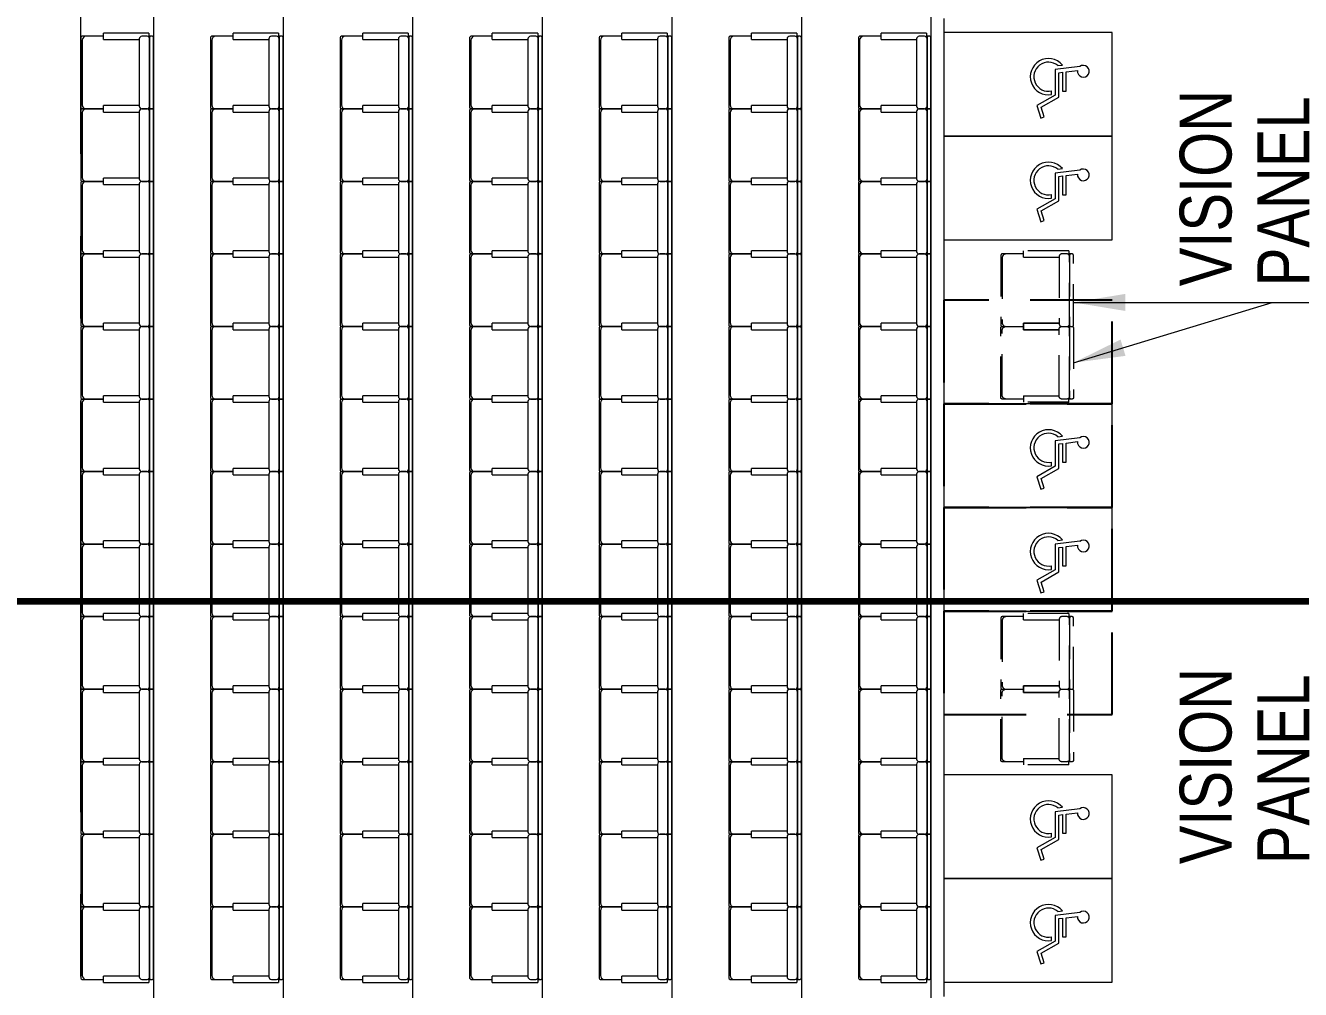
# Model space of a CAD drawing. Header units: millimetres. Extents: x 833576263 to 1668046980, y 817519639 to 1636103653.
# Drawn here: x 834014462 to 834024303, y 818066930 to 818074372 of the extents above; entities that cross this region are included whole.
import ezdxf

# ---------------------------------------------------------------- set-up
doc = ezdxf.new("R2010")
doc.units = ezdxf.units.MM
doc.header["$LTSCALE"] = 100
doc.header["$MEASUREMENT"] = 0
for name, pattern in [('R_LINE_SEC$0$CENTER', [50.8, 31.75, -6.35, 6.35, -6.35]), ('R_P_Grid$0$CENTER', [50.8, 31.75, -6.35, 6.35, -6.35]), ('R_P_LG$0$HIDDEN', [9.525, 6.35, -3.175]), ('R_P_LG$0$HIDDEN2', [4.7625, 3.175, -1.5875])]:
    doc.linetypes.add(name, pattern=pattern)
doc.layers.get('Defpoints').update_dxf_attribs({"color": 170})
doc.layers.add('R_LINE_SEC$0$M-REFE', color=3, linetype='Continuous')
doc.layers.add('X-REF', color=7, linetype='Continuous')
for name, color, linetype, lineweight in [('R_P_Grid$0$RDA0251', 1, 'R_P_Grid$0$CENTER', 18), ('R_P_LG$0$A-GENM', 13, 'Continuous', 18), ('R_P_LG$0$RDA04011', 4, 'Continuous', 25), ('R_P_LG$0$RDA04031', 3, 'Continuous', 25), ('R_P_LG$0$RDA0624', 7, 'Continuous', 13), ('R_P_LG$0$RDA2301', 7, 'Continuous', 18), ('R_P_LG$0$RDA3151', 1, 'Continuous', 18), ('R_P_LG$0$RDA7202', 1, 'Continuous', 13)]:
    doc.layers.add(name, color=color, linetype=linetype, lineweight=lineweight)
doc.styles.add('R_P_LG$0$Arial', font='arial.ttf', dxfattribs={"width": 0.8})
doc.styles.add('R_P_LG$0$romans', font='arial.ttf', dxfattribs={"width": 0.8})
doc.dimstyles.new('R_P_LG$0$M_200LA', dxfattribs={"dimscale": 200, "dimtxt": 2.5, "dimasz": 2, "dimexe": 0.8, "dimexo": 0, "dimgap": 0.75, "dimtad": 1, "dimdec": 0, "dimrnd": 1, "dimzin": 12, "dimdsep": 46, "dimtxsty": 'R_P_LG$0$romans', "dimcen": 2, "dimdle": 1, "dimclrd": 7, "dimclre": 7, "dimclrt": 4, "dimaunit": 1, "dimadec": 3, "dimazin": 0, "dimtfac": 1, "dimtdec": 0, "dimtix": 1, "dimtmove": 2, "dimatfit": 3, "dimfxl": 1, "dimtolj": 1, "dimlwd": 18, "dimlwe": 18, "dimarcsym": 0})

# ---------------------------------------------------------------- blocks, each defined once
blk = doc.blocks.new('R_P_Grid')
at = {"layer": 'R_P_Grid$0$RDA0251'}
blk.add_line((834014890, 818027660), (834014890, 818124763.4), dxfattribs=at)
blk = doc.blocks.new('R_P_LG$0$P46A_FUNI_Lecture_seat - P46A_FUNI_Lecture_seat-V47-LG_F _5_000 Mpd_')
at = {"layer": 'R_P_LG$0$RDA7202'}
for p, q in [((-280, 270), (-280, 240)), ((-280, 240), (-280, 105)), ((270, 280), (-270, 280)), ((250, 270), (-250, 270)), ((280, 240), (280, 270)), ((280, 105), (280, 240)), ((-305, 105), (-305, -170)), ((-305, 105), (-295, 105)), ((-295, 105), (-265, 105)), ((-265, 105), (-255, 105)), ((-255, -170), (-255, 105)), ((255, 105), (255, -170)), ((255, 105), (265, 105)), ((265, 105), (295, 105)), ((295, 105), (305, 105)), ((305, -170), (305, 105)), ((-280, -190), (-280, -230)), ((260, -170), (-260, -170)), ((280, -230), (280, -190)), ((-273, -245), (-287, -245)), ((-280, -245), (-280, -260)), ((-280, -260), (-280, -270)), ((270, -250), (-270, -250)), ((-270, -280), (270, -280)), ((-260, -250), (260, -250)), ((287, -245), (273, -245)), ((280, -260), (280, -245)), ((280, -270), (280, -260))]:
    blk.add_line(p, q, dxfattribs=at)
for centre, radius, start, end in [((-270, 270), 10, 90, 180), ((270, 270), 10, 0, 90), ((-270, -260), 10, 90, 180), ((-270, -270), 10, 180, 270), ((-270, -270), 10, 180, 269.99999), ((-250, -240), 30, 189.65926, 206.76557), ((270, -260), 10, 0, 90), ((270, -270), 10, 270, 0), ((270, -270), 10, 285, 0)]:
    blk.add_arc(centre, radius, start, end, dxfattribs=at)
for centre, major_axis, start_param, end_param in [((-250, 240), (0, 30), 0, 1.570796), ((250, 240), (0, 30), 4.712389, 6.283185), ((-260, -190), (0, 20), 0, 1.570796), ((260, -190), (0, 20), 4.712389, 6.283185), ((-260, -230), (0, 20), 1.570796, 3.141593), ((260, -230), (0, 20), 3.141593, 4.712389), ((250, -240), (6.6, 29.3), 4.490018, 4.766174)]:
    blk.add_ellipse(centre, major_axis=major_axis, ratio=1, start_param=start_param, end_param=end_param, dxfattribs=at)
blk = doc.blocks.new('R_P_LG$0$P46A_FUNI_Lecture_seat - P46A_FUNI_Lecture_seat-V48-LG_F _5_000 Mpd_')
at = {"layer": 'R_P_LG$0$RDA7202'}
for p, q in [((-280, 270), (-280, 240)), ((-280, 240), (-280, 105)), ((270, 280), (-270, 280)), ((250, 270), (-250, 270)), ((280, 240), (280, 270)), ((280, 105), (280, 240)), ((-305, 105), (-305, -170)), ((-305, 105), (-295, 105)), ((-295, 105), (-265, 105)), ((-265, 105), (-255, 105)), ((-255, -170), (-255, 105)), ((255, 105), (255, -170)), ((255, 105), (265, 105)), ((265, 105), (295, 105)), ((295, 105), (305, 105)), ((305, -170), (305, 105)), ((-280, -190), (-280, -230)), ((260, -170), (-260, -170)), ((280, -230), (280, -190)), ((-273, -245), (-287, -245)), ((-280, -245), (-280, -260)), ((-280, -260), (-280, -270)), ((270, -250), (-270, -250)), ((-270, -280), (270, -280)), ((-260, -250), (260, -250)), ((287, -245), (273, -245)), ((280, -260), (280, -245)), ((280, -270), (280, -260))]:
    blk.add_line(p, q, dxfattribs=at)
for centre, radius, start, end in [((-270, 270), 10, 90, 180), ((270, 270), 10, 0, 90), ((-270, -260), 10, 90, 180), ((-270, -270), 10, 180, 270), ((-270, -270), 10, 180, 270), ((-250, -240), 30, 189.65926, 206.76557), ((270, -260), 10, 0, 90), ((270, -270), 10, 270, 0), ((270, -270), 10, 285, 0)]:
    blk.add_arc(centre, radius, start, end, dxfattribs=at)
for centre, major_axis, start_param, end_param in [((-250, 240), (0, 30), 0, 1.570796), ((250, 240), (0, 30), 4.712389, 6.283185), ((-260, -190), (0, 20), 0, 1.570796), ((260, -190), (0, 20), 4.712389, 6.283185), ((-260, -230), (0, 20), 1.570796, 3.141593), ((260, -230), (0, 20), 3.141593, 4.712389), ((250, -240), (6.6, 29.3), 4.490018, 4.766174)]:
    blk.add_ellipse(centre, major_axis=major_axis, ratio=1, start_param=start_param, end_param=end_param, dxfattribs=at)
blk = doc.blocks.new('R_P_LG$0$P46A_FUNI_Lecture_seat - P46A_FUNI_Lecture_seat-V72-LG_F _5_000 Mpd_')
at = {"layer": 'R_P_LG$0$RDA7202'}
for p, q in [((-280, 270), (-280, 240)), ((-280, 240), (-280, 105)), ((270, 280), (-270, 280)), ((250, 270), (-250, 270)), ((280, 240), (280, 270)), ((280, 105), (280, 240)), ((-305, 105), (-305, -245)), ((-305, 105), (-295, 105)), ((-295, 105), (-265, 105)), ((-265, 105), (-255, 105)), ((-255, -170), (-255, 105)), ((255, 105), (255, -170)), ((255, 105), (265, 105)), ((265, 105), (295, 105)), ((295, 105), (305, 105)), ((305, -170), (305, 105)), ((-280, -190), (-280, -230)), ((260, -170), (-260, -170)), ((280, -230), (280, -190)), ((-295, -245), (-305, -245)), ((-273, -245), (-295, -245)), ((-280, -245), (-280, -260)), ((-280, -260), (-280, -270)), ((270, -250), (-270, -250)), ((-270, -280), (270, -280)), ((-260, -250), (260, -250)), ((287, -245), (273, -245)), ((280, -260), (280, -245)), ((280, -270), (280, -260))]:
    blk.add_line(p, q, dxfattribs=at)
for centre, radius, start, end in [((-270, 270), 10, 90, 180), ((270, 270), 10, 0, 90), ((-270, -260), 10, 90, 180), ((-270, -270), 10, 180, 270), ((-270, -270), 10, 180, 269.99999), ((-250, -240), 30, 189.65926, 206.76557), ((270, -260), 10, 0, 90), ((270, -270), 10, 270, 0), ((270, -270), 10, 285, 0)]:
    blk.add_arc(centre, radius, start, end, dxfattribs=at)
for centre, major_axis, start_param, end_param in [((-250, 240), (0, 30), 0, 1.570796), ((250, 240), (0, 30), 4.712389, 6.283185), ((-260, -190), (0, 20), 0, 1.570796), ((260, -190), (0, 20), 4.712389, 6.283185), ((-260, -230), (0, 20), 1.570796, 3.141593), ((260, -230), (0, 20), 3.141593, 4.712389), ((250, -240), (6.6, 29.3), 4.490018, 4.766174)]:
    blk.add_ellipse(centre, major_axis=major_axis, ratio=1, start_param=start_param, end_param=end_param, dxfattribs=at)
blk = doc.blocks.new('R_P_LG$0$P46A_FUNI_Lecture_seat - P46A_FUNI_Lecture_seat-V53-LG_F _5_000 Mpd_')
at = {"layer": 'R_P_LG$0$RDA7202'}
for p, q in [((-280, 270), (-280, 240)), ((-280, 240), (-280, 105)), ((270, 280), (-270, 280)), ((250, 270), (-250, 270)), ((280, 240), (280, 270)), ((280, 105), (280, 240)), ((-305, 105), (-305, -245)), ((-305, 105), (-295, 105)), ((-295, 105), (-265, 105)), ((-265, 105), (-255, 105)), ((-255, -170), (-255, 105)), ((255, 105), (255, -170)), ((255, 105), (265, 105)), ((265, 105), (295, 105)), ((295, 105), (305, 105)), ((305, -170), (305, 105)), ((-280, -190), (-280, -230)), ((260, -170), (-260, -170)), ((280, -230), (280, -190)), ((-295, -245), (-305, -245)), ((-273, -245), (-295, -245)), ((-280, -245), (-280, -260)), ((-280, -260), (-280, -270)), ((270, -250), (-270, -250)), ((-270, -280), (270, -280)), ((-260, -250), (260, -250)), ((287, -245), (273, -245)), ((280, -260), (280, -245)), ((280, -270), (280, -260))]:
    blk.add_line(p, q, dxfattribs=at)
for centre, radius, start, end in [((-270, 270), 10, 90, 180), ((270, 270), 10, 0, 90), ((-270, -260), 10, 90, 180), ((-270, -270), 10, 180, 270), ((-270, -270), 10, 180, 270), ((-250, -240), 30, 189.65926, 206.76557), ((270, -260), 10, 0, 90), ((270, -270), 10, 270, 0), ((270, -270), 10, 285, 0)]:
    blk.add_arc(centre, radius, start, end, dxfattribs=at)
for centre, major_axis, start_param, end_param in [((-250, 240), (0, 30), 0, 1.570796), ((250, 240), (0, 30), 4.712389, 6.283185), ((-260, -190), (0, 20), 0, 1.570796), ((260, -190), (0, 20), 4.712389, 6.283185), ((-260, -230), (0, 20), 1.570796, 3.141593), ((260, -230), (0, 20), 3.141593, 4.712389), ((250, -240), (6.6, 29.3), 4.490018, 4.766174)]:
    blk.add_ellipse(centre, major_axis=major_axis, ratio=1, start_param=start_param, end_param=end_param, dxfattribs=at)
blk = doc.blocks.new('R_P_LG$0$P46A_FUNI_Lecture_seat - P46A_FUNI_Lecture_seat-V74-LG_F _5_000 Mpd_')
at = {"layer": 'R_P_LG$0$RDA7202'}
for p, q in [((-280, 270), (-280, 240)), ((-280, 240), (-280, 105)), ((270, 280), (-270, 280)), ((250, 270), (-250, 270)), ((280, 240), (280, 270)), ((280, 105), (280, 240)), ((-305, 105), (-305, -170)), ((-305, 105), (-295, 105)), ((-295, 105), (-265, 105)), ((-265, 105), (-255, 105)), ((-255, -170), (-255, 105)), ((255, 105), (255, -170)), ((255, 105), (265, 105)), ((265, 105), (295, 105)), ((295, 105), (305, 105)), ((305, -245), (305, 105)), ((-280, -190), (-280, -230)), ((260, -170), (-260, -170)), ((280, -230), (280, -190)), ((-273, -245), (-287, -245)), ((-280, -245), (-280, -260)), ((-280, -260), (-280, -270)), ((270, -250), (-270, -250)), ((-270, -280), (270, -280)), ((-260, -250), (260, -250)), ((295, -245), (273, -245)), ((280, -260), (280, -245)), ((280, -270), (280, -260)), ((305, -245), (295, -245))]:
    blk.add_line(p, q, dxfattribs=at)
for centre, radius, start, end in [((-270, 270), 10, 90, 180), ((270, 270), 10, 0, 90), ((-270, -260), 10, 90, 180), ((-270, -270), 10, 180, 270), ((-270, -270), 10, 180, 269.99999), ((-250, -240), 30, 189.65926, 206.76557), ((270, -260), 10, 0, 90), ((270, -270), 10, 270, 0), ((270, -270), 10, 285, 0)]:
    blk.add_arc(centre, radius, start, end, dxfattribs=at)
for centre, major_axis, start_param, end_param in [((-250, 240), (0, 30), 0, 1.570796), ((250, 240), (0, 30), 4.712389, 6.283185), ((-260, -190), (0, 20), 0, 1.570796), ((260, -190), (0, 20), 4.712389, 6.283185), ((-260, -230), (0, 20), 1.570796, 3.141593), ((260, -230), (0, 20), 3.141593, 4.712389), ((250, -240), (6.6, 29.3), 4.490018, 4.766174)]:
    blk.add_ellipse(centre, major_axis=major_axis, ratio=1, start_param=start_param, end_param=end_param, dxfattribs=at)
blk = doc.blocks.new('R_P_LG$0$P46A_FUNI_Lecture_seat - P46A_FUNI_Lecture_seat-V49-LG_F _5_000 Mpd_')
at = {"layer": 'R_P_LG$0$RDA7202'}
for p, q in [((-280, 270), (-280, 240)), ((-280, 240), (-280, 105)), ((270, 280), (-270, 280)), ((250, 270), (-250, 270)), ((280, 240), (280, 270)), ((280, 105), (280, 240)), ((-305, 105), (-305, -170)), ((-305, 105), (-295, 105)), ((-295, 105), (-265, 105)), ((-265, 105), (-255, 105)), ((-255, -170), (-255, 105)), ((255, 105), (255, -170)), ((255, 105), (265, 105)), ((265, 105), (295, 105)), ((295, 105), (305, 105)), ((305, -245), (305, 105)), ((-280, -190), (-280, -230)), ((260, -170), (-260, -170)), ((280, -230), (280, -190)), ((-273, -245), (-287, -245)), ((-280, -245), (-280, -260)), ((-280, -260), (-280, -270)), ((270, -250), (-270, -250)), ((-270, -280), (270, -280)), ((-260, -250), (260, -250)), ((295, -245), (273, -245)), ((280, -260), (280, -245)), ((280, -270), (280, -260)), ((305, -245), (295, -245))]:
    blk.add_line(p, q, dxfattribs=at)
for centre, radius, start, end in [((-270, 270), 10, 90, 180), ((270, 270), 10, 0, 90), ((-270, -260), 10, 90, 180), ((-270, -270), 10, 180, 270), ((-270, -270), 10, 180, 270), ((-250, -240), 30, 189.65926, 206.76557), ((270, -260), 10, 0, 90), ((270, -270), 10, 270, 0), ((270, -270), 10, 285, 0)]:
    blk.add_arc(centre, radius, start, end, dxfattribs=at)
for centre, major_axis, start_param, end_param in [((-250, 240), (0, 30), 0, 1.570796), ((250, 240), (0, 30), 4.712389, 6.283185), ((-260, -190), (0, 20), 0, 1.570796), ((260, -190), (0, 20), 4.712389, 6.283185), ((-260, -230), (0, 20), 1.570796, 3.141593), ((260, -230), (0, 20), 3.141593, 4.712389), ((250, -240), (6.6, 29.3), 4.490018, 4.766174)]:
    blk.add_ellipse(centre, major_axis=major_axis, ratio=1, start_param=start_param, end_param=end_param, dxfattribs=at)
blk = doc.blocks.new('R_P_LG$0$P46A_BFA_Lecture_Sitting_Space - RDA_Parking_Disable_Lecture_Space-V54-LG_F _5_000 Mpd_')
at = {"layer": 'R_P_LG$0$RDA7202'}
for p, q in [((-138, 399.2), (-115, 209.3)), ((-97, 293.1), (-107.7, 381.8)), ((-145.6, 229.7), (-149.8, 264.8)), ((-115, 209.3), (82.5, 209.3)), ((51.1, 293.1), (-97, 293.1)), ((-90.2, 237.2), (-93.6, 265.2)), ((-93.6, 265.2), (51.1, 265.2)), ((98.8, 237.2), (-90.2, 237.2)), ((51.1, 265.2), (51.1, 293.1)), ((82.5, 209.3), (163.1, 67.6)), ((176.3, 100.9), (98.8, 237.2)), ((78.8, 181.4), (50.4, 181.4)), ((251.1, 123.9), (176.3, 100.9)), ((259.4, 97.2), (251.1, 123.9)), ((163.1, 67.6), (259.4, 97.2))]:
    blk.add_line(p, q, dxfattribs=at)
blk.add_lwpolyline([(400, -650), (400, 650), (-400, 650), (-400, -650)], close=True, dxfattribs=at)
for radius, start, end in [(140.4, 130.01633, 9.88479), (112.5, 139.89829, 12.37383)]:
    blk.add_arc((-59.5, 157.3), radius, start, end, dxfattribs=at)
blk.add_ellipse((-102, 426.6), major_axis=(-29.9, 33.9), ratio=1, start_param=2.293146, end_param=7.784512, dxfattribs=at)
blk = doc.blocks.new('R_P_LG$0$Lecture_sea_Removable')
at = {"layer": 'R_P_LG$0$RDA7202', "color": 6, "linetype": 'R_P_LG$0$HIDDEN2'}
for p, q in [((-280, 270), (-280, 240)), ((-280, 240), (-280, 105)), ((270, 280), (-270, 280)), ((250, 270), (-250, 270)), ((280, 240), (280, 270)), ((280, 105), (280, 240)), ((-305, 105), (-305, -170)), ((-305, 105), (-295, 105)), ((-295, 105), (-265, 105)), ((-265, 105), (-255, 105)), ((-255, -170), (-255, 105)), ((255, 105), (255, -170)), ((255, 105), (265, 105)), ((265, 105), (295, 105)), ((295, 105), (305, 105)), ((305, -245), (305, 105)), ((-280, -190), (-280, -230)), ((260, -170), (-260, -170)), ((280, -230), (280, -190)), ((-273, -245), (-287, -245)), ((-280, -245), (-280, -260)), ((-280, -260), (-280, -270)), ((270, -250), (-270, -250)), ((-270, -280), (270, -280)), ((-260, -250), (260, -250)), ((295, -245), (273, -245)), ((280, -260), (280, -245)), ((280, -270), (280, -260)), ((305, -245), (295, -245))]:
    blk.add_line(p, q, dxfattribs=at)
for centre, radius, start, end in [((-270, 270), 10, 90, 180), ((270, 270), 10, 0, 90), ((-270, -260), 10, 90, 180), ((-270, -270), 10, 180, 270), ((-270, -270), 10, 180, 270), ((-250, -240), 30, 189.65926, 206.76557), ((270, -260), 10, 0, 90), ((270, -270), 10, 270, 0), ((270, -270), 10, 285, 0)]:
    blk.add_arc(centre, radius, start, end, dxfattribs=at)
for centre, major_axis, start_param, end_param in [((-250, 240), (0, 30), 0, 1.570796), ((250, 240), (0, 30), 4.712389, 6.283185), ((-260, -190), (0, 20), 0, 1.570796), ((260, -190), (0, 20), 4.712389, 6.283185), ((-260, -230), (0, 20), 1.570796, 3.141593), ((260, -230), (0, 20), 3.141593, 4.712389), ((250, -240), (6.6, 29.3), 4.490018, 4.766174)]:
    blk.add_ellipse(centre, major_axis=major_axis, ratio=1, start_param=start_param, end_param=end_param, dxfattribs=at)
blk = doc.blocks.new('R_LINE_SEC')
at = {"layer": 'R_LINE_SEC$0$M-REFE', "linetype": 'R_LINE_SEC$0$CENTER', "const_width": 50}
blk.add_lwpolyline([(834132280.4, 818069926.7), (833981163.7, 818069926.7)], dxfattribs=at)
blk = doc.blocks.new('R_P_LG')
at = {"layer": 'R_P_LG$0$RDA0624', "lineweight": 18}
h = blk.add_hatch(dxfattribs=at)
h.set_pattern_fill('DOTS', color=4, scale=90, angle=45, style=0)
h.set_pattern_definition([(45, (0, 0), (-50.513940681, 151.541822043), [0, -142.875])])
edge = h.paths.add_edge_path()
edge.add_arc((834065390, 818020126.7), 13000, 75, 90)
edge.add_line((834065390, 818033126.7), (833989233.5977, 818033126.7))
edge.add_arc((833989233.5977, 818040126.7), 7000, 227.47847394, 269.99999999, ccw=False)
edge.add_line((833984502.5276, 818034967.5358), (833978583.9299, 818040395.0234))
edge.add_arc((833983315, 818045554.1877), 7000, 180, 227.47847394, ccw=False)
edge.add_line((833976315, 818045554.1877), (833976315, 818098726.7))
edge.add_arc((833983314.9761, 818098726.7099), 6999.9761, 115.841715, 180.00008101, ccw=False)
edge.add_line((833980263.7812, 818105026.7), (834002230.1033, 818105026.7))
edge.add_line((834002230.1033, 818105026.7), (834002230.4132, 818116699.7))
edge.add_line((834002230.4132, 818116699.7), (833958315, 818116699.7))
edge.add_line((833958315, 818116699.7), (833958315, 818110699.7))
edge.add_line((833958315, 818110699.7), (833963315, 818110699.7))
edge.add_arc((833963315, 818103699.7), 7000, 0, 90, ccw=False)
edge.add_line((833970315, 818103699.7), (833970315, 818045554.1877))
edge.add_arc((833983315, 818045554.1877), 13000, 180, 227.47847393)
edge.add_line((833974528.727, 818035972.8826), (833980447.3247, 818030545.395))
edge.add_arc((833989233.5977, 818040126.7), 13000, 227.47847393, 270)
edge.add_line((833989233.5977, 818027126.7), (834065245.1822, 818027126.7))
edge.add_arc((834065245.1822, 818019026.7), 8100, 75, 90, ccw=False)
edge.add_line((834067341.6165, 818026850.6992), (834090782.7579, 818020569.6643))
edge.add_arc((834094147.4055, 818033126.7), 13000, 255, 270)
edge.add_line((834094147.4055, 818020126.7), (834118759.2741, 818020126.7))
edge.add_arc((834118759.2741, 818033126.7), 13000, 270, 282.26165437)
edge.add_line((834121520.1679, 818020423.257), (834124956.9903, 818021170.1963))
edge.add_arc((834126677.2395, 818013254.9741), 8100, 20.44433993, 102.26165437, ccw=False)
edge.add_arc((834190761.1764, 818035930.696), 59878.7776, 183.670517332, 199.356395537, ccw=False)
edge.add_line((834131005.2286, 818032097.3284), (834127870.7181, 818029996.4247))
edge.add_line((834127870.7181, 818029996.4247), (834126362.9837, 818029715.8154))
edge.add_arc((834117071.8823, 818047426.7), 20000, 270, 297.68143099, ccw=False)
edge.add_line((834117071.8823, 818027426.7), (834089164.0869, 818027426.7))
edge.add_arc((834089164.0869, 818033426.7), 6000, 255.00000001, 270, ccw=False)
edge.add_line((834087611.1726, 818027631.1451), (834068754.6476, 818032683.7357))
at = {"layer": 'Defpoints', "color": 5, "linetype": 'R_P_LG$0$HIDDEN'}
for points in [[(834021550, 818071451.7), (834022850, 818071451.7), (834022850, 818072251.7), (834021550, 818072251.7)], [(834021550, 818070651.7), (834022850, 818070651.7), (834022850, 818071451.7), (834021550, 818071451.7)], [(834021550, 818069851.7), (834022850, 818069851.7), (834022850, 818070651.7), (834021550, 818070651.7)], [(834021550, 818069051.7), (834022850, 818069051.7), (834022850, 818069851.7), (834021550, 818069851.7)]]:
    blk.add_lwpolyline(points, close=True, dxfattribs=at)
at = {"layer": 'R_P_LG$0$RDA2301'}
for p, q in [((834015450, 818075626.7), (834015450, 818065676.7)), ((834016450, 818075626.7), (834016450, 818065676.7)), ((834017450, 818075626.7), (834017450, 818065676.7)), ((834018450, 818075626.7), (834018450, 818065676.7)), ((834019450, 818075626.7), (834019450, 818065676.7)), ((834020450, 818075626.7), (834020450, 818065676.7)), ((834021450, 818075626.7), (834021450, 818065676.7)), ((834021550, 818074426.7), (834021550, 818066876.7))]:
    blk.add_line(p, q, dxfattribs=at)
at = {"layer": 'R_P_LG$0$A-GENM', "rotation": 270}
for p in [(834022200, 818073916.7), (834022200, 818073116.7), (834022200, 818071051.7), (834022200, 818070251.7), (834022200, 818068186.7), (834022200, 818067386.7)]:
    blk.add_blockref('R_P_LG$0$P46A_BFA_Lecture_Sitting_Space - RDA_Parking_Disable_Lecture_Space-V54-LG_F _5_000 Mpd_', p, dxfattribs=at)
at = {"layer": 'R_P_LG$0$RDA7202', "rotation": 90}
for name, p in [('R_P_LG$0$P46A_FUNI_Lecture_seat - P46A_FUNI_Lecture_seat-V49-LG_F _5_000 Mpd_', (834015170, 818074008.136)), ('R_P_LG$0$P46A_FUNI_Lecture_seat - P46A_FUNI_Lecture_seat-V49-LG_F _5_000 Mpd_', (834016170, 818074008.136)), ('R_P_LG$0$P46A_FUNI_Lecture_seat - P46A_FUNI_Lecture_seat-V49-LG_F _5_000 Mpd_', (834017170, 818074008.136)), ('R_P_LG$0$P46A_FUNI_Lecture_seat - P46A_FUNI_Lecture_seat-V49-LG_F _5_000 Mpd_', (834018170, 818074008.136)), ('R_P_LG$0$P46A_FUNI_Lecture_seat - P46A_FUNI_Lecture_seat-V49-LG_F _5_000 Mpd_', (834019170, 818074008.136)), ('R_P_LG$0$P46A_FUNI_Lecture_seat - P46A_FUNI_Lecture_seat-V49-LG_F _5_000 Mpd_', (834020170, 818074008.136)), ('R_P_LG$0$P46A_FUNI_Lecture_seat - P46A_FUNI_Lecture_seat-V74-LG_F _5_000 Mpd_', (834021170, 818074008.136)), ('R_P_LG$0$P46A_FUNI_Lecture_seat - P46A_FUNI_Lecture_seat-V48-LG_F _5_000 Mpd_', (834015170, 818073448.136)), ('R_P_LG$0$P46A_FUNI_Lecture_seat - P46A_FUNI_Lecture_seat-V48-LG_F _5_000 Mpd_', (834016170, 818073448.136)), ('R_P_LG$0$P46A_FUNI_Lecture_seat - P46A_FUNI_Lecture_seat-V48-LG_F _5_000 Mpd_', (834017170, 818073448.136)), ('R_P_LG$0$P46A_FUNI_Lecture_seat - P46A_FUNI_Lecture_seat-V48-LG_F _5_000 Mpd_', (834018170, 818073448.136)), ('R_P_LG$0$P46A_FUNI_Lecture_seat - P46A_FUNI_Lecture_seat-V48-LG_F _5_000 Mpd_', (834019170, 818073448.136)), ('R_P_LG$0$P46A_FUNI_Lecture_seat - P46A_FUNI_Lecture_seat-V48-LG_F _5_000 Mpd_', (834020170, 818073448.136)), ('R_P_LG$0$P46A_FUNI_Lecture_seat - P46A_FUNI_Lecture_seat-V47-LG_F _5_000 Mpd_', (834021170, 818073448.136)), ('R_P_LG$0$P46A_FUNI_Lecture_seat - P46A_FUNI_Lecture_seat-V48-LG_F _5_000 Mpd_', (834015170, 818072888.136)), ('R_P_LG$0$P46A_FUNI_Lecture_seat - P46A_FUNI_Lecture_seat-V48-LG_F _5_000 Mpd_', (834016170, 818072888.136)), ('R_P_LG$0$P46A_FUNI_Lecture_seat - P46A_FUNI_Lecture_seat-V48-LG_F _5_000 Mpd_', (834017170, 818072888.136)), ('R_P_LG$0$P46A_FUNI_Lecture_seat - P46A_FUNI_Lecture_seat-V48-LG_F _5_000 Mpd_', (834018170, 818072888.136)), ('R_P_LG$0$P46A_FUNI_Lecture_seat - P46A_FUNI_Lecture_seat-V48-LG_F _5_000 Mpd_', (834019170, 818072888.136)), ('R_P_LG$0$P46A_FUNI_Lecture_seat - P46A_FUNI_Lecture_seat-V48-LG_F _5_000 Mpd_', (834020170, 818072888.136)), ('R_P_LG$0$P46A_FUNI_Lecture_seat - P46A_FUNI_Lecture_seat-V47-LG_F _5_000 Mpd_', (834021170, 818072888.136)), ('R_P_LG$0$P46A_FUNI_Lecture_seat - P46A_FUNI_Lecture_seat-V48-LG_F _5_000 Mpd_', (834015170, 818072328.136)), ('R_P_LG$0$P46A_FUNI_Lecture_seat - P46A_FUNI_Lecture_seat-V48-LG_F _5_000 Mpd_', (834016170, 818072328.136)), ('R_P_LG$0$P46A_FUNI_Lecture_seat - P46A_FUNI_Lecture_seat-V48-LG_F _5_000 Mpd_', (834017170, 818072328.136)), ('R_P_LG$0$P46A_FUNI_Lecture_seat - P46A_FUNI_Lecture_seat-V48-LG_F _5_000 Mpd_', (834018170, 818072328.136)), ('R_P_LG$0$P46A_FUNI_Lecture_seat - P46A_FUNI_Lecture_seat-V48-LG_F _5_000 Mpd_', (834019170, 818072328.136)), ('R_P_LG$0$P46A_FUNI_Lecture_seat - P46A_FUNI_Lecture_seat-V48-LG_F _5_000 Mpd_', (834020170, 818072328.136)), ('R_P_LG$0$P46A_FUNI_Lecture_seat - P46A_FUNI_Lecture_seat-V47-LG_F _5_000 Mpd_', (834021170, 818072328.136)), ('R_P_LG$0$Lecture_sea_Removable', (834022270, 818072328.136)), ('R_P_LG$0$P46A_FUNI_Lecture_seat - P46A_FUNI_Lecture_seat-V48-LG_F _5_000 Mpd_', (834015170, 818071768.136)), ('R_P_LG$0$P46A_FUNI_Lecture_seat - P46A_FUNI_Lecture_seat-V48-LG_F _5_000 Mpd_', (834016170, 818071768.136)), ('R_P_LG$0$P46A_FUNI_Lecture_seat - P46A_FUNI_Lecture_seat-V48-LG_F _5_000 Mpd_', (834017170, 818071768.136)), ('R_P_LG$0$P46A_FUNI_Lecture_seat - P46A_FUNI_Lecture_seat-V48-LG_F _5_000 Mpd_', (834018170, 818071768.136)), ('R_P_LG$0$P46A_FUNI_Lecture_seat - P46A_FUNI_Lecture_seat-V48-LG_F _5_000 Mpd_', (834019170, 818071768.136)), ('R_P_LG$0$P46A_FUNI_Lecture_seat - P46A_FUNI_Lecture_seat-V48-LG_F _5_000 Mpd_', (834020170, 818071768.136)), ('R_P_LG$0$P46A_FUNI_Lecture_seat - P46A_FUNI_Lecture_seat-V47-LG_F _5_000 Mpd_', (834021170, 818071768.136)), ('R_P_LG$0$P46A_FUNI_Lecture_seat - P46A_FUNI_Lecture_seat-V48-LG_F _5_000 Mpd_', (834015170, 818071208.136)), ('R_P_LG$0$P46A_FUNI_Lecture_seat - P46A_FUNI_Lecture_seat-V48-LG_F _5_000 Mpd_', (834016170, 818071208.136)), ('R_P_LG$0$P46A_FUNI_Lecture_seat - P46A_FUNI_Lecture_seat-V48-LG_F _5_000 Mpd_', (834017170, 818071208.136)), ('R_P_LG$0$P46A_FUNI_Lecture_seat - P46A_FUNI_Lecture_seat-V48-LG_F _5_000 Mpd_', (834018170, 818071208.136)), ('R_P_LG$0$P46A_FUNI_Lecture_seat - P46A_FUNI_Lecture_seat-V48-LG_F _5_000 Mpd_', (834019170, 818071208.136)), ('R_P_LG$0$P46A_FUNI_Lecture_seat - P46A_FUNI_Lecture_seat-V48-LG_F _5_000 Mpd_', (834020170, 818071208.136)), ('R_P_LG$0$P46A_FUNI_Lecture_seat - P46A_FUNI_Lecture_seat-V47-LG_F _5_000 Mpd_', (834021170, 818071208.136)), ('R_P_LG$0$P46A_FUNI_Lecture_seat - P46A_FUNI_Lecture_seat-V48-LG_F _5_000 Mpd_', (834015170, 818070648.136)), ('R_P_LG$0$P46A_FUNI_Lecture_seat - P46A_FUNI_Lecture_seat-V48-LG_F _5_000 Mpd_', (834016170, 818070648.136)), ('R_P_LG$0$P46A_FUNI_Lecture_seat - P46A_FUNI_Lecture_seat-V48-LG_F _5_000 Mpd_', (834017170, 818070648.136)), ('R_P_LG$0$P46A_FUNI_Lecture_seat - P46A_FUNI_Lecture_seat-V48-LG_F _5_000 Mpd_', (834018170, 818070648.136)), ('R_P_LG$0$P46A_FUNI_Lecture_seat - P46A_FUNI_Lecture_seat-V48-LG_F _5_000 Mpd_', (834019170, 818070648.136)), ('R_P_LG$0$P46A_FUNI_Lecture_seat - P46A_FUNI_Lecture_seat-V48-LG_F _5_000 Mpd_', (834020170, 818070648.136)), ('R_P_LG$0$P46A_FUNI_Lecture_seat - P46A_FUNI_Lecture_seat-V47-LG_F _5_000 Mpd_', (834021170, 818070648.136)), ('R_P_LG$0$P46A_FUNI_Lecture_seat - P46A_FUNI_Lecture_seat-V48-LG_F _5_000 Mpd_', (834015170, 818070088.136)), ('R_P_LG$0$P46A_FUNI_Lecture_seat - P46A_FUNI_Lecture_seat-V48-LG_F _5_000 Mpd_', (834016170, 818070088.136)), ('R_P_LG$0$P46A_FUNI_Lecture_seat - P46A_FUNI_Lecture_seat-V48-LG_F _5_000 Mpd_', (834017170, 818070088.136)), ('R_P_LG$0$P46A_FUNI_Lecture_seat - P46A_FUNI_Lecture_seat-V48-LG_F _5_000 Mpd_', (834018170, 818070088.136)), ('R_P_LG$0$P46A_FUNI_Lecture_seat - P46A_FUNI_Lecture_seat-V48-LG_F _5_000 Mpd_', (834019170, 818070088.136)), ('R_P_LG$0$P46A_FUNI_Lecture_seat - P46A_FUNI_Lecture_seat-V48-LG_F _5_000 Mpd_', (834020170, 818070088.136)), ('R_P_LG$0$P46A_FUNI_Lecture_seat - P46A_FUNI_Lecture_seat-V47-LG_F _5_000 Mpd_', (834021170, 818070088.136)), ('R_P_LG$0$P46A_FUNI_Lecture_seat - P46A_FUNI_Lecture_seat-V48-LG_F _5_000 Mpd_', (834015170, 818069528.136)), ('R_P_LG$0$P46A_FUNI_Lecture_seat - P46A_FUNI_Lecture_seat-V48-LG_F _5_000 Mpd_', (834016170, 818069528.136)), ('R_P_LG$0$P46A_FUNI_Lecture_seat - P46A_FUNI_Lecture_seat-V48-LG_F _5_000 Mpd_', (834017170, 818069528.136)), ('R_P_LG$0$P46A_FUNI_Lecture_seat - P46A_FUNI_Lecture_seat-V48-LG_F _5_000 Mpd_', (834018170, 818069528.136)), ('R_P_LG$0$P46A_FUNI_Lecture_seat - P46A_FUNI_Lecture_seat-V48-LG_F _5_000 Mpd_', (834019170, 818069528.136)), ('R_P_LG$0$P46A_FUNI_Lecture_seat - P46A_FUNI_Lecture_seat-V48-LG_F _5_000 Mpd_', (834020170, 818069528.136)), ('R_P_LG$0$P46A_FUNI_Lecture_seat - P46A_FUNI_Lecture_seat-V47-LG_F _5_000 Mpd_', (834021170, 818069528.136)), ('R_P_LG$0$Lecture_sea_Removable', (834022270, 818069528.136)), ('R_P_LG$0$P46A_FUNI_Lecture_seat - P46A_FUNI_Lecture_seat-V48-LG_F _5_000 Mpd_', (834015170, 818068968.136)), ('R_P_LG$0$P46A_FUNI_Lecture_seat - P46A_FUNI_Lecture_seat-V48-LG_F _5_000 Mpd_', (834016170, 818068968.136)), ('R_P_LG$0$P46A_FUNI_Lecture_seat - P46A_FUNI_Lecture_seat-V48-LG_F _5_000 Mpd_', (834017170, 818068968.136)), ('R_P_LG$0$P46A_FUNI_Lecture_seat - P46A_FUNI_Lecture_seat-V48-LG_F _5_000 Mpd_', (834018170, 818068968.136)), ('R_P_LG$0$P46A_FUNI_Lecture_seat - P46A_FUNI_Lecture_seat-V48-LG_F _5_000 Mpd_', (834019170, 818068968.136)), ('R_P_LG$0$P46A_FUNI_Lecture_seat - P46A_FUNI_Lecture_seat-V48-LG_F _5_000 Mpd_', (834020170, 818068968.136)), ('R_P_LG$0$P46A_FUNI_Lecture_seat - P46A_FUNI_Lecture_seat-V47-LG_F _5_000 Mpd_', (834021170, 818068968.136)), ('R_P_LG$0$P46A_FUNI_Lecture_seat - P46A_FUNI_Lecture_seat-V48-LG_F _5_000 Mpd_', (834015170, 818068408.136)), ('R_P_LG$0$P46A_FUNI_Lecture_seat - P46A_FUNI_Lecture_seat-V48-LG_F _5_000 Mpd_', (834016170, 818068408.136)), ('R_P_LG$0$P46A_FUNI_Lecture_seat - P46A_FUNI_Lecture_seat-V48-LG_F _5_000 Mpd_', (834017170, 818068408.136)), ('R_P_LG$0$P46A_FUNI_Lecture_seat - P46A_FUNI_Lecture_seat-V48-LG_F _5_000 Mpd_', (834018170, 818068408.136)), ('R_P_LG$0$P46A_FUNI_Lecture_seat - P46A_FUNI_Lecture_seat-V48-LG_F _5_000 Mpd_', (834019170, 818068408.136)), ('R_P_LG$0$P46A_FUNI_Lecture_seat - P46A_FUNI_Lecture_seat-V48-LG_F _5_000 Mpd_', (834020170, 818068408.136)), ('R_P_LG$0$P46A_FUNI_Lecture_seat - P46A_FUNI_Lecture_seat-V47-LG_F _5_000 Mpd_', (834021170, 818068408.136)), ('R_P_LG$0$P46A_FUNI_Lecture_seat - P46A_FUNI_Lecture_seat-V48-LG_F _5_000 Mpd_', (834015170, 818067848.136)), ('R_P_LG$0$P46A_FUNI_Lecture_seat - P46A_FUNI_Lecture_seat-V48-LG_F _5_000 Mpd_', (834016170, 818067848.136)), ('R_P_LG$0$P46A_FUNI_Lecture_seat - P46A_FUNI_Lecture_seat-V48-LG_F _5_000 Mpd_', (834017170, 818067848.136)), ('R_P_LG$0$P46A_FUNI_Lecture_seat - P46A_FUNI_Lecture_seat-V48-LG_F _5_000 Mpd_', (834018170, 818067848.136)), ('R_P_LG$0$P46A_FUNI_Lecture_seat - P46A_FUNI_Lecture_seat-V48-LG_F _5_000 Mpd_', (834019170, 818067848.136)), ('R_P_LG$0$P46A_FUNI_Lecture_seat - P46A_FUNI_Lecture_seat-V48-LG_F _5_000 Mpd_', (834020170, 818067848.136)), ('R_P_LG$0$P46A_FUNI_Lecture_seat - P46A_FUNI_Lecture_seat-V47-LG_F _5_000 Mpd_', (834021170, 818067848.136)), ('R_P_LG$0$P46A_FUNI_Lecture_seat - P46A_FUNI_Lecture_seat-V53-LG_F _5_000 Mpd_', (834015170, 818067288.136)), ('R_P_LG$0$P46A_FUNI_Lecture_seat - P46A_FUNI_Lecture_seat-V53-LG_F _5_000 Mpd_', (834016170, 818067288.136)), ('R_P_LG$0$P46A_FUNI_Lecture_seat - P46A_FUNI_Lecture_seat-V53-LG_F _5_000 Mpd_', (834017170, 818067288.136)), ('R_P_LG$0$P46A_FUNI_Lecture_seat - P46A_FUNI_Lecture_seat-V53-LG_F _5_000 Mpd_', (834018170, 818067288.136)), ('R_P_LG$0$P46A_FUNI_Lecture_seat - P46A_FUNI_Lecture_seat-V53-LG_F _5_000 Mpd_', (834019170, 818067288.136)), ('R_P_LG$0$P46A_FUNI_Lecture_seat - P46A_FUNI_Lecture_seat-V53-LG_F _5_000 Mpd_', (834020170, 818067288.136)), ('R_P_LG$0$P46A_FUNI_Lecture_seat - P46A_FUNI_Lecture_seat-V72-LG_F _5_000 Mpd_', (834021170, 818067288.136))]:
    blk.add_blockref(name, p, dxfattribs=at)
at = {"layer": 'R_P_LG$0$RDA7202', "xscale": -1, "rotation": 90}
for p in [(834022270, 818071768.136), (834022270, 818068968.136)]:
    blk.add_blockref('R_P_LG$0$Lecture_sea_Removable', p, dxfattribs=at)
at = {"layer": 'R_P_LG$0$RDA04011', "style": 'R_P_LG$0$Arial', "width": 0.8}
for s, p in [('VISION', (834023770.0953, 818072358.741)), ('PANEL', (834024370.0953, 818072358.741)), ('VISION', (834023770.0953, 818067897.0956)), ('PANEL', (834024370.0953, 818067897.0956))]:
    blk.add_text(s, height=400, rotation=90, dxfattribs=at).set_placement(p)
at = {"layer": 'R_P_LG$0$RDA04031'}
blk.add_leader([(834022550, 818072233.8774), (834028251.0695, 818072233.8774)], dimstyle='R_P_LG$0$M_200LA', override={"dimtad": 0}, dxfattribs=at)
at = {"layer": 'R_P_LG$0$RDA3151'}
blk.add_leader([(834022550, 818071768.136), (834024084.5739, 818072233.8774), (834028251.0695, 818072233.8774)], dimstyle='R_P_LG$0$M_200LA', override={"dimgap": 0.75, "dimtad": 0}, dxfattribs=at)

msp = doc.modelspace()

# ---------------------------------------------------------------- block references
at = {"layer": 'X-REF'}
for name in ['R_P_LG', 'R_P_Grid', 'R_LINE_SEC']:
    msp.add_blockref(name, (0, 0), dxfattribs=at)

doc.saveas('drawing.dxf')
